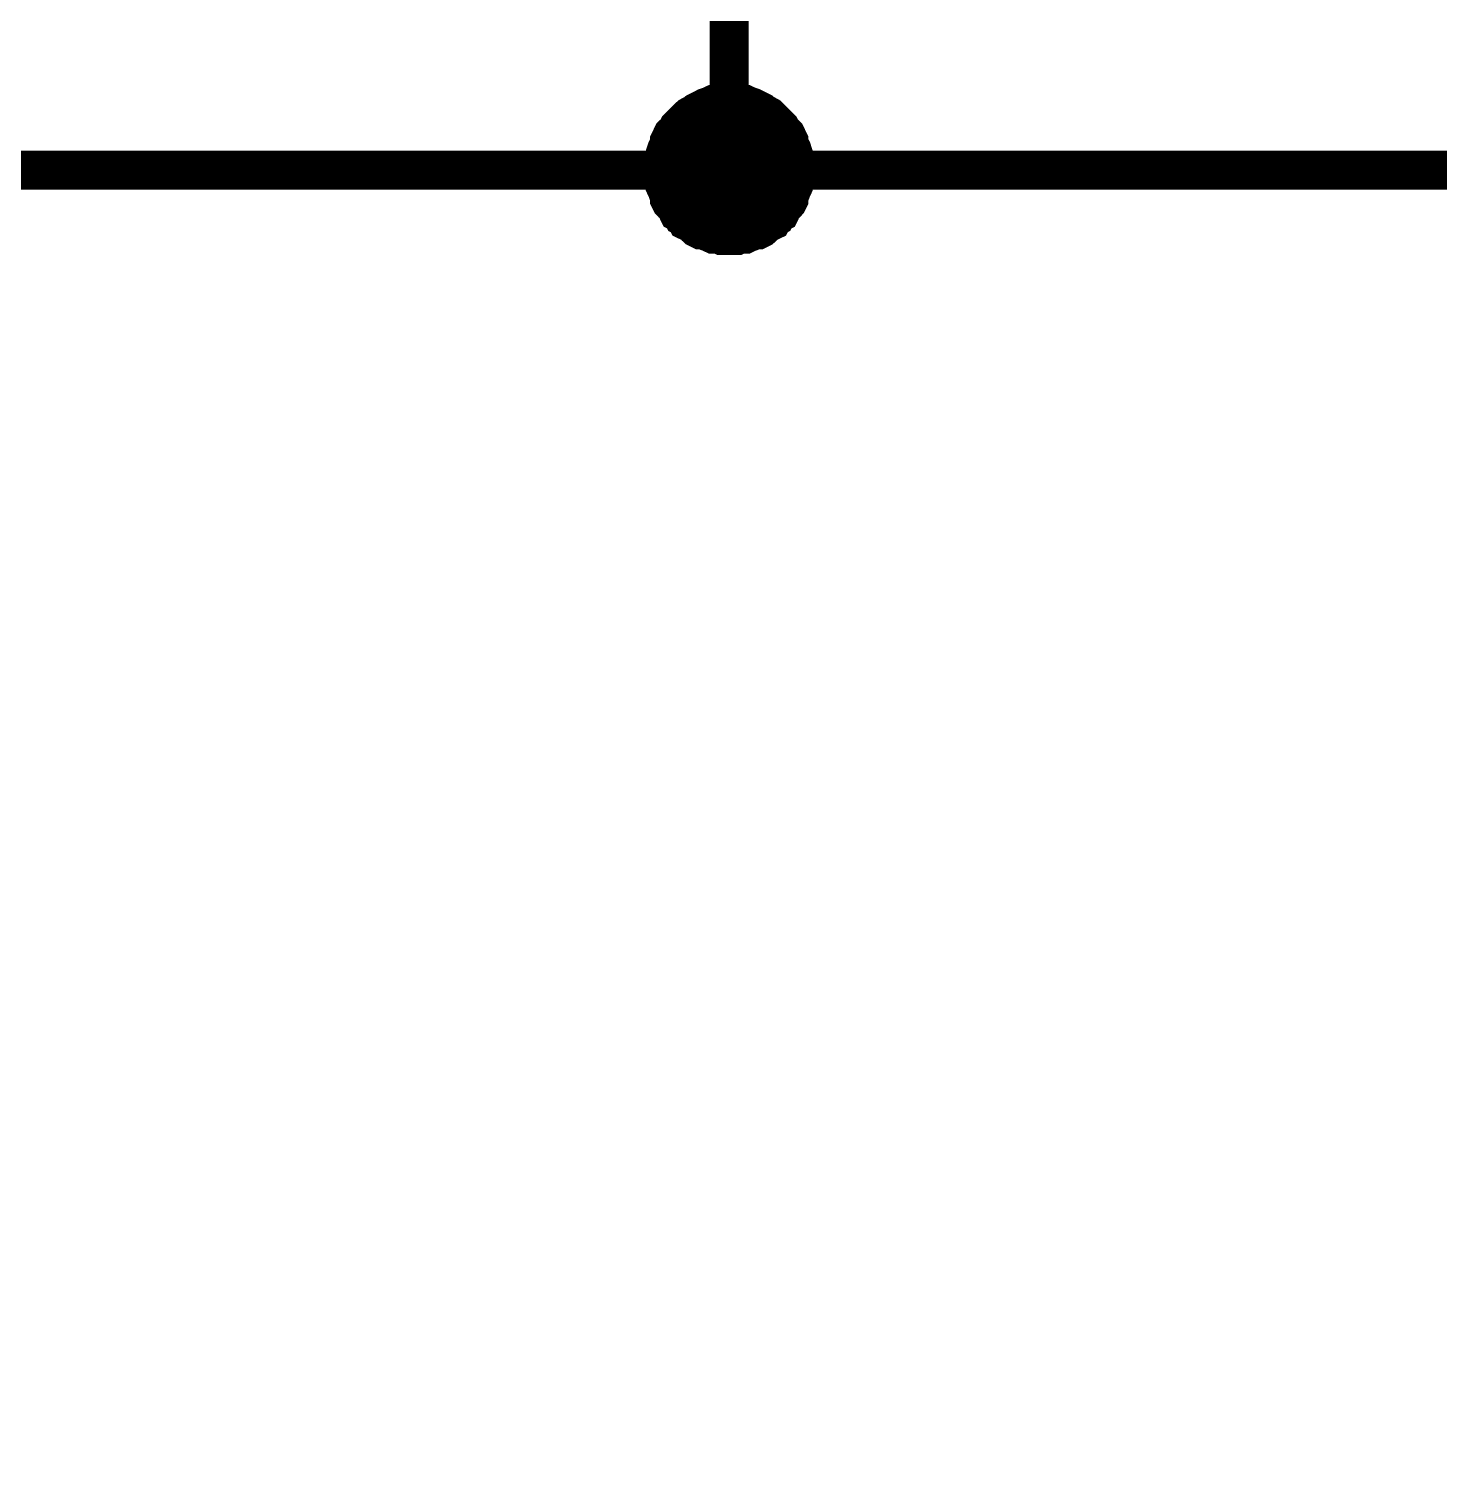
# Model space of a CAD drawing. Header units: millimetres. Extents: x 0 to 800, y 0 to 567.
# Drawn here: x 219.66 to 230.51, y 298.83 to 310.02 of the extents above; entities that cross this region are included whole.
import ezdxf

# ---------------------------------------------------------------- set-up
doc = ezdxf.new("R2010")
doc.units = ezdxf.units.MM
doc.layers.add('Sheet', color=255, linetype='Continuous')

msp = doc.modelspace()

# ---------------------------------------------------------------- linework, layer by layer
at = {"layer": 'Sheet'}
for points, const_width in [([(225.045, 313.392), (225.045, 308.935), (217.172, 308.935), (217.172, 308.857), (217.172, 258.056), (217.172, 241), (222.01, 241)], 0.3), ([(224.541, 308.935), (224.541, 308.957), (224.541, 308.991), (224.552, 309.013), (224.552, 309.036), (224.552, 309.058), (224.563, 309.092), (224.575, 309.114), (224.586, 309.137), (224.586, 309.159), (224.597, 309.181), (224.608, 309.204), (224.631, 309.226), (224.642, 309.237), (224.653, 309.26), (224.675, 309.282), (224.687, 309.293), (224.709, 309.316), (224.72, 309.327), (224.743, 309.349), (224.765, 309.361), (224.787, 309.372), (224.799, 309.383), (224.821, 309.394), (224.843, 309.405), (224.866, 309.417), (224.899, 309.428), (224.922, 309.439), (224.944, 309.439), (224.967, 309.439), (224.989, 309.45), (225.023, 309.45), (225.045, 309.45)], 0.3), ([(224.541, 308.935), (224.541, 308.957), (224.541, 308.991), (224.552, 309.013), (224.552, 309.036), (224.552, 309.058), (224.563, 309.092), (224.575, 309.114), (224.586, 309.137), (224.586, 309.159), (224.597, 309.181), (224.608, 309.204), (224.631, 309.226), (224.642, 309.237), (224.653, 309.26), (224.675, 309.282), (224.687, 309.293), (224.709, 309.316), (224.72, 309.327), (224.743, 309.349), (224.765, 309.361), (224.787, 309.372), (224.799, 309.383), (224.821, 309.394), (224.843, 309.405), (224.866, 309.417), (224.899, 309.428), (224.922, 309.439), (224.944, 309.439), (224.967, 309.439), (224.989, 309.45), (225.023, 309.45), (225.045, 309.45)], 0.3), ([(224.541, 308.935), (224.541, 308.957), (224.541, 308.991), (224.552, 309.013), (224.552, 309.036), (224.552, 309.058), (224.563, 309.092), (224.575, 309.114), (224.586, 309.137), (224.586, 309.159), (224.597, 309.181), (224.608, 309.204), (224.631, 309.226), (224.642, 309.237), (224.653, 309.26), (224.675, 309.282), (224.687, 309.293), (224.709, 309.316), (224.72, 309.327), (224.743, 309.349), (224.765, 309.361), (224.787, 309.372), (224.799, 309.383), (224.821, 309.394), (224.843, 309.405), (224.866, 309.417), (224.899, 309.428), (224.922, 309.439), (224.944, 309.439), (224.967, 309.439), (224.989, 309.45), (225.023, 309.45), (225.045, 309.45)], 0.3), ([(224.541, 308.935), (224.541, 308.957), (224.541, 308.991), (224.552, 309.013), (224.552, 309.036), (224.552, 309.058), (224.563, 309.092), (224.575, 309.114), (224.586, 309.137), (224.586, 309.159), (224.597, 309.181), (224.608, 309.204), (224.631, 309.226), (224.642, 309.237), (224.653, 309.26), (224.675, 309.282), (224.687, 309.293), (224.709, 309.316), (224.72, 309.327), (224.743, 309.349), (224.765, 309.361), (224.787, 309.372), (224.799, 309.383), (224.821, 309.394), (224.843, 309.405), (224.866, 309.417), (224.899, 309.428), (224.922, 309.439), (224.944, 309.439), (224.967, 309.439), (224.989, 309.45), (225.023, 309.45), (225.045, 309.45)], 0.3), ([(224.541, 308.935), (224.541, 308.957), (224.541, 308.991), (224.552, 309.013), (224.552, 309.036), (224.552, 309.058), (224.563, 309.092), (224.575, 309.114), (224.586, 309.137), (224.586, 309.159), (224.597, 309.181), (224.608, 309.204), (224.631, 309.226), (224.642, 309.237), (224.653, 309.26), (224.675, 309.282), (224.687, 309.293), (224.709, 309.316), (224.72, 309.327), (224.743, 309.349), (224.765, 309.361), (224.787, 309.372), (224.799, 309.383), (224.821, 309.394), (224.843, 309.405), (224.866, 309.417), (224.899, 309.428), (224.922, 309.439), (224.944, 309.439), (224.967, 309.439), (224.989, 309.45), (225.023, 309.45), (225.045, 309.45)], 0.0991), ([(224.541, 308.935), (224.541, 308.957), (224.541, 308.991), (224.552, 309.013), (224.552, 309.036), (224.552, 309.058), (224.563, 309.092), (224.575, 309.114), (224.586, 309.137), (224.586, 309.159), (224.597, 309.181), (224.608, 309.204), (224.631, 309.226), (224.642, 309.237), (224.653, 309.26), (224.675, 309.282), (224.687, 309.293), (224.709, 309.316), (224.72, 309.327), (224.743, 309.349), (224.765, 309.361), (224.787, 309.372), (224.799, 309.383), (224.821, 309.394), (224.843, 309.405), (224.866, 309.417), (224.899, 309.428), (224.922, 309.439), (224.944, 309.439), (224.967, 309.439), (224.989, 309.45), (225.023, 309.45), (225.045, 309.45)], 0.0991), ([(224.541, 308.935), (224.541, 308.957), (224.541, 308.991), (224.552, 309.013), (224.552, 309.036), (224.552, 309.058), (224.563, 309.092), (224.575, 309.114), (224.586, 309.137), (224.586, 309.159), (224.597, 309.181), (224.608, 309.204), (224.631, 309.226), (224.642, 309.237), (224.653, 309.26), (224.675, 309.282), (224.687, 309.293), (224.709, 309.316), (224.72, 309.327), (224.743, 309.349), (224.765, 309.361), (224.787, 309.372), (224.799, 309.383), (224.821, 309.394), (224.843, 309.405), (224.866, 309.417), (224.899, 309.428), (224.922, 309.439), (224.944, 309.439), (224.967, 309.439), (224.989, 309.45), (225.023, 309.45), (225.045, 309.45)], 0.0991), ([(224.541, 308.935), (224.541, 308.957), (224.541, 308.991), (224.552, 309.013), (224.552, 309.036), (224.552, 309.058), (224.563, 309.092), (224.575, 309.114), (224.586, 309.137), (224.586, 309.159), (224.597, 309.181), (224.608, 309.204), (224.631, 309.226), (224.642, 309.237), (224.653, 309.26), (224.675, 309.282), (224.687, 309.293), (224.709, 309.316), (224.72, 309.327), (224.743, 309.349), (224.765, 309.361), (224.787, 309.372), (224.799, 309.383), (224.821, 309.394), (224.843, 309.405), (224.866, 309.417), (224.899, 309.428), (224.922, 309.439), (224.944, 309.439), (224.967, 309.439), (224.989, 309.45), (225.023, 309.45), (225.045, 309.45)], 0.0991), ([(225.045, 309.45), (225.045, 309.45)], 0.3), ([(225.045, 309.45), (225.067, 309.45), (225.101, 309.45), (225.123, 309.439), (225.146, 309.439), (225.168, 309.439), (225.191, 309.428), (225.224, 309.417), (225.247, 309.405), (225.269, 309.394), (225.291, 309.383), (225.303, 309.372), (225.325, 309.361), (225.347, 309.349), (225.37, 309.327), (225.381, 309.316), (225.403, 309.293), (225.415, 309.282), (225.437, 309.26), (225.448, 309.237), (225.459, 309.226), (225.482, 309.204), (225.493, 309.181), (225.504, 309.159), (225.504, 309.137), (225.515, 309.114), (225.527, 309.092), (225.538, 309.058), (225.538, 309.036), (225.538, 309.013), (225.549, 308.991), (225.549, 308.957), (225.549, 308.935)], 0.3), ([(225.045, 309.45), (225.045, 309.45)], 0.3), ([(225.045, 309.45), (225.067, 309.45), (225.101, 309.45), (225.123, 309.439), (225.146, 309.439), (225.168, 309.439), (225.191, 309.428), (225.224, 309.417), (225.247, 309.405), (225.269, 309.394), (225.291, 309.383), (225.303, 309.372), (225.325, 309.361), (225.347, 309.349), (225.37, 309.327), (225.381, 309.316), (225.403, 309.293), (225.415, 309.282), (225.437, 309.26), (225.448, 309.237), (225.459, 309.226), (225.482, 309.204), (225.493, 309.181), (225.504, 309.159), (225.504, 309.137), (225.515, 309.114), (225.527, 309.092), (225.538, 309.058), (225.538, 309.036), (225.538, 309.013), (225.549, 308.991), (225.549, 308.957), (225.549, 308.935)], 0.3), ([(225.045, 309.45), (225.045, 309.45)], 0.3), ([(225.045, 309.45), (225.067, 309.45), (225.101, 309.45), (225.123, 309.439), (225.146, 309.439), (225.168, 309.439), (225.191, 309.428), (225.224, 309.417), (225.247, 309.405), (225.269, 309.394), (225.291, 309.383), (225.303, 309.372), (225.325, 309.361), (225.347, 309.349), (225.37, 309.327), (225.381, 309.316), (225.403, 309.293), (225.415, 309.282), (225.437, 309.26), (225.448, 309.237), (225.459, 309.226), (225.482, 309.204), (225.493, 309.181), (225.504, 309.159), (225.504, 309.137), (225.515, 309.114), (225.527, 309.092), (225.538, 309.058), (225.538, 309.036), (225.538, 309.013), (225.549, 308.991), (225.549, 308.957), (225.549, 308.935)], 0.3), ([(225.045, 309.45), (225.045, 309.45)], 0.3), ([(225.045, 309.45), (225.067, 309.45), (225.101, 309.45), (225.123, 309.439), (225.146, 309.439), (225.168, 309.439), (225.191, 309.428), (225.224, 309.417), (225.247, 309.405), (225.269, 309.394), (225.291, 309.383), (225.303, 309.372), (225.325, 309.361), (225.347, 309.349), (225.37, 309.327), (225.381, 309.316), (225.403, 309.293), (225.415, 309.282), (225.437, 309.26), (225.448, 309.237), (225.459, 309.226), (225.482, 309.204), (225.493, 309.181), (225.504, 309.159), (225.504, 309.137), (225.515, 309.114), (225.527, 309.092), (225.538, 309.058), (225.538, 309.036), (225.538, 309.013), (225.549, 308.991), (225.549, 308.957), (225.549, 308.935)], 0.3), ([(225.045, 309.45), (225.045, 309.45)], 0.0991), ([(225.045, 309.45), (225.067, 309.45), (225.101, 309.45), (225.123, 309.439), (225.146, 309.439), (225.168, 309.439), (225.191, 309.428), (225.224, 309.417), (225.247, 309.405), (225.269, 309.394), (225.291, 309.383), (225.303, 309.372), (225.325, 309.361), (225.347, 309.349), (225.37, 309.327), (225.381, 309.316), (225.403, 309.293), (225.415, 309.282), (225.437, 309.26), (225.448, 309.237), (225.459, 309.226), (225.482, 309.204), (225.493, 309.181), (225.504, 309.159), (225.504, 309.137), (225.515, 309.114), (225.527, 309.092), (225.538, 309.058), (225.538, 309.036), (225.538, 309.013), (225.549, 308.991), (225.549, 308.957), (225.549, 308.935)], 0.0991), ([(225.045, 309.45), (225.045, 309.45)], 0.0991), ([(225.045, 309.45), (225.067, 309.45), (225.101, 309.45), (225.123, 309.439), (225.146, 309.439), (225.168, 309.439), (225.191, 309.428), (225.224, 309.417), (225.247, 309.405), (225.269, 309.394), (225.291, 309.383), (225.303, 309.372), (225.325, 309.361), (225.347, 309.349), (225.37, 309.327), (225.381, 309.316), (225.403, 309.293), (225.415, 309.282), (225.437, 309.26), (225.448, 309.237), (225.459, 309.226), (225.482, 309.204), (225.493, 309.181), (225.504, 309.159), (225.504, 309.137), (225.515, 309.114), (225.527, 309.092), (225.538, 309.058), (225.538, 309.036), (225.538, 309.013), (225.549, 308.991), (225.549, 308.957), (225.549, 308.935)], 0.0991), ([(225.045, 309.45), (225.045, 309.45)], 0.0991), ([(225.045, 309.45), (225.067, 309.45), (225.101, 309.45), (225.123, 309.439), (225.146, 309.439), (225.168, 309.439), (225.191, 309.428), (225.224, 309.417), (225.247, 309.405), (225.269, 309.394), (225.291, 309.383), (225.303, 309.372), (225.325, 309.361), (225.347, 309.349), (225.37, 309.327), (225.381, 309.316), (225.403, 309.293), (225.415, 309.282), (225.437, 309.26), (225.448, 309.237), (225.459, 309.226), (225.482, 309.204), (225.493, 309.181), (225.504, 309.159), (225.504, 309.137), (225.515, 309.114), (225.527, 309.092), (225.538, 309.058), (225.538, 309.036), (225.538, 309.013), (225.549, 308.991), (225.549, 308.957), (225.549, 308.935)], 0.0991), ([(225.045, 309.45), (225.045, 309.45)], 0.0991), ([(225.045, 309.45), (225.067, 309.45), (225.101, 309.45), (225.123, 309.439), (225.146, 309.439), (225.168, 309.439), (225.191, 309.428), (225.224, 309.417), (225.247, 309.405), (225.269, 309.394), (225.291, 309.383), (225.303, 309.372), (225.325, 309.361), (225.347, 309.349), (225.37, 309.327), (225.381, 309.316), (225.403, 309.293), (225.415, 309.282), (225.437, 309.26), (225.448, 309.237), (225.459, 309.226), (225.482, 309.204), (225.493, 309.181), (225.504, 309.159), (225.504, 309.137), (225.515, 309.114), (225.527, 309.092), (225.538, 309.058), (225.538, 309.036), (225.538, 309.013), (225.549, 308.991), (225.549, 308.957), (225.549, 308.935)], 0.0991), ([(225.045, 308.431), (225.023, 308.431), (224.989, 308.431), (224.967, 308.442), (224.944, 308.442), (224.922, 308.442), (224.899, 308.453), (224.866, 308.465), (224.843, 308.476), (224.821, 308.476), (224.799, 308.487), (224.787, 308.498), (224.765, 308.521), (224.743, 308.532), (224.72, 308.543), (224.709, 308.565), (224.687, 308.577), (224.675, 308.599), (224.653, 308.61), (224.642, 308.633), (224.631, 308.655), (224.608, 308.677), (224.597, 308.689), (224.586, 308.711), (224.586, 308.733), (224.575, 308.756), (224.563, 308.789), (224.552, 308.812), (224.552, 308.834), (224.552, 308.857), (224.541, 308.879), (224.541, 308.913), (224.541, 308.935)], 0.3), ([(224.541, 308.935), (224.541, 308.935)], 0.3), ([(225.045, 308.431), (225.023, 308.431), (224.989, 308.431), (224.967, 308.442), (224.944, 308.442), (224.922, 308.442), (224.899, 308.453), (224.866, 308.465), (224.843, 308.476), (224.821, 308.476), (224.799, 308.487), (224.787, 308.498), (224.765, 308.521), (224.743, 308.532), (224.72, 308.543), (224.709, 308.565), (224.687, 308.577), (224.675, 308.599), (224.653, 308.61), (224.642, 308.633), (224.631, 308.655), (224.608, 308.677), (224.597, 308.689), (224.586, 308.711), (224.586, 308.733), (224.575, 308.756), (224.563, 308.789), (224.552, 308.812), (224.552, 308.834), (224.552, 308.857), (224.541, 308.879), (224.541, 308.913), (224.541, 308.935)], 0.3), ([(224.541, 308.935), (224.541, 308.935)], 0.3), ([(225.045, 308.431), (225.023, 308.431), (224.989, 308.431), (224.967, 308.442), (224.944, 308.442), (224.922, 308.442), (224.899, 308.453), (224.866, 308.465), (224.843, 308.476), (224.821, 308.476), (224.799, 308.487), (224.787, 308.498), (224.765, 308.521), (224.743, 308.532), (224.72, 308.543), (224.709, 308.565), (224.687, 308.577), (224.675, 308.599), (224.653, 308.61), (224.642, 308.633), (224.631, 308.655), (224.608, 308.677), (224.597, 308.689), (224.586, 308.711), (224.586, 308.733), (224.575, 308.756), (224.563, 308.789), (224.552, 308.812), (224.552, 308.834), (224.552, 308.857), (224.541, 308.879), (224.541, 308.913), (224.541, 308.935)], 0.3), ([(224.541, 308.935), (224.541, 308.935)], 0.3), ([(225.045, 308.431), (225.023, 308.431), (224.989, 308.431), (224.967, 308.442), (224.944, 308.442), (224.922, 308.442), (224.899, 308.453), (224.866, 308.465), (224.843, 308.476), (224.821, 308.476), (224.799, 308.487), (224.787, 308.498), (224.765, 308.521), (224.743, 308.532), (224.72, 308.543), (224.709, 308.565), (224.687, 308.577), (224.675, 308.599), (224.653, 308.61), (224.642, 308.633), (224.631, 308.655), (224.608, 308.677), (224.597, 308.689), (224.586, 308.711), (224.586, 308.733), (224.575, 308.756), (224.563, 308.789), (224.552, 308.812), (224.552, 308.834), (224.552, 308.857), (224.541, 308.879), (224.541, 308.913), (224.541, 308.935)], 0.3), ([(224.541, 308.935), (224.541, 308.935)], 0.3), ([(225.045, 308.935), (236.144, 308.935), (236.144, 308.857), (258.745, 308.857)], 0.3), ([(225.549, 308.935), (225.549, 308.913), (225.549, 308.879), (225.538, 308.857), (225.538, 308.834), (225.538, 308.812), (225.527, 308.789), (225.515, 308.756), (225.504, 308.733), (225.504, 308.711), (225.493, 308.689), (225.482, 308.677), (225.459, 308.655), (225.448, 308.633), (225.437, 308.61), (225.415, 308.599), (225.403, 308.577), (225.381, 308.565), (225.37, 308.543), (225.347, 308.532), (225.325, 308.521), (225.303, 308.498), (225.291, 308.487), (225.269, 308.476), (225.247, 308.476), (225.224, 308.465), (225.191, 308.453), (225.168, 308.442), (225.146, 308.442), (225.123, 308.442), (225.101, 308.431), (225.067, 308.431), (225.045, 308.431)], 0.3), ([(225.549, 308.935), (225.549, 308.913), (225.549, 308.879), (225.538, 308.857), (225.538, 308.834), (225.538, 308.812), (225.527, 308.789), (225.515, 308.756), (225.504, 308.733), (225.504, 308.711), (225.493, 308.689), (225.482, 308.677), (225.459, 308.655), (225.448, 308.633), (225.437, 308.61), (225.415, 308.599), (225.403, 308.577), (225.381, 308.565), (225.37, 308.543), (225.347, 308.532), (225.325, 308.521), (225.303, 308.498), (225.291, 308.487), (225.269, 308.476), (225.247, 308.476), (225.224, 308.465), (225.191, 308.453), (225.168, 308.442), (225.146, 308.442), (225.123, 308.442), (225.101, 308.431), (225.067, 308.431), (225.045, 308.431)], 0.3), ([(225.549, 308.935), (225.549, 308.913), (225.549, 308.879), (225.538, 308.857), (225.538, 308.834), (225.538, 308.812), (225.527, 308.789), (225.515, 308.756), (225.504, 308.733), (225.504, 308.711), (225.493, 308.689), (225.482, 308.677), (225.459, 308.655), (225.448, 308.633), (225.437, 308.61), (225.415, 308.599), (225.403, 308.577), (225.381, 308.565), (225.37, 308.543), (225.347, 308.532), (225.325, 308.521), (225.303, 308.498), (225.291, 308.487), (225.269, 308.476), (225.247, 308.476), (225.224, 308.465), (225.191, 308.453), (225.168, 308.442), (225.146, 308.442), (225.123, 308.442), (225.101, 308.431), (225.067, 308.431), (225.045, 308.431)], 0.3), ([(225.549, 308.935), (225.549, 308.913), (225.549, 308.879), (225.538, 308.857), (225.538, 308.834), (225.538, 308.812), (225.527, 308.789), (225.515, 308.756), (225.504, 308.733), (225.504, 308.711), (225.493, 308.689), (225.482, 308.677), (225.459, 308.655), (225.448, 308.633), (225.437, 308.61), (225.415, 308.599), (225.403, 308.577), (225.381, 308.565), (225.37, 308.543), (225.347, 308.532), (225.325, 308.521), (225.303, 308.498), (225.291, 308.487), (225.269, 308.476), (225.247, 308.476), (225.224, 308.465), (225.191, 308.453), (225.168, 308.442), (225.146, 308.442), (225.123, 308.442), (225.101, 308.431), (225.067, 308.431), (225.045, 308.431)], 0.3), ([(225.549, 308.935), (225.549, 308.935), (225.549, 308.935), (225.549, 308.935), (225.549, 308.935), (225.549, 308.935), (225.549, 308.935), (225.549, 308.935), (225.549, 308.935), (225.549, 308.935), (225.549, 308.935), (225.549, 308.935), (225.549, 308.935), (225.549, 308.935), (225.549, 308.935), (225.549, 308.935), (225.549, 308.935), (225.549, 308.935), (225.549, 308.935), (225.549, 308.935), (225.549, 308.935), (225.549, 308.935), (225.549, 308.935), (225.549, 308.935), (225.549, 308.935), (225.549, 308.935), (225.549, 308.935), (225.549, 308.935), (225.549, 308.935), (225.549, 308.935), (225.549, 308.935), (225.549, 308.935), (225.549, 308.935)], 0.3), ([(225.549, 308.935), (225.549, 308.935)], 0.3), ([(225.549, 308.935), (225.549, 308.935), (225.549, 308.935), (225.549, 308.935), (225.549, 308.935), (225.549, 308.935), (225.549, 308.935), (225.549, 308.935), (225.549, 308.935), (225.549, 308.935), (225.549, 308.935), (225.549, 308.935), (225.549, 308.935), (225.549, 308.935), (225.549, 308.935), (225.549, 308.935), (225.549, 308.935), (225.549, 308.935), (225.549, 308.935), (225.549, 308.935), (225.549, 308.935), (225.549, 308.935), (225.549, 308.935), (225.549, 308.935), (225.549, 308.935), (225.549, 308.935), (225.549, 308.935), (225.549, 308.935), (225.549, 308.935), (225.549, 308.935), (225.549, 308.935), (225.549, 308.935), (225.549, 308.935)], 0.3), ([(225.549, 308.935), (225.549, 308.935)], 0.3), ([(225.549, 308.935), (225.549, 308.935), (225.549, 308.935), (225.549, 308.935), (225.549, 308.935), (225.549, 308.935), (225.549, 308.935), (225.549, 308.935), (225.549, 308.935), (225.549, 308.935), (225.549, 308.935), (225.549, 308.935), (225.549, 308.935), (225.549, 308.935), (225.549, 308.935), (225.549, 308.935), (225.549, 308.935), (225.549, 308.935), (225.549, 308.935), (225.549, 308.935), (225.549, 308.935), (225.549, 308.935), (225.549, 308.935), (225.549, 308.935), (225.549, 308.935), (225.549, 308.935), (225.549, 308.935), (225.549, 308.935), (225.549, 308.935), (225.549, 308.935), (225.549, 308.935), (225.549, 308.935), (225.549, 308.935)], 0.3), ([(225.549, 308.935), (225.549, 308.935)], 0.3), ([(225.549, 308.935), (225.549, 308.935), (225.549, 308.935), (225.549, 308.935), (225.549, 308.935), (225.549, 308.935), (225.549, 308.935), (225.549, 308.935), (225.549, 308.935), (225.549, 308.935), (225.549, 308.935), (225.549, 308.935), (225.549, 308.935), (225.549, 308.935), (225.549, 308.935), (225.549, 308.935), (225.549, 308.935), (225.549, 308.935), (225.549, 308.935), (225.549, 308.935), (225.549, 308.935), (225.549, 308.935), (225.549, 308.935), (225.549, 308.935), (225.549, 308.935), (225.549, 308.935), (225.549, 308.935), (225.549, 308.935), (225.549, 308.935), (225.549, 308.935), (225.549, 308.935), (225.549, 308.935), (225.549, 308.935)], 0.3), ([(225.549, 308.935), (225.549, 308.935)], 0.3), ([(225.045, 308.431), (225.023, 308.431), (224.989, 308.431), (224.967, 308.442), (224.944, 308.442), (224.922, 308.442), (224.899, 308.453), (224.866, 308.465), (224.843, 308.476), (224.821, 308.476), (224.799, 308.487), (224.787, 308.498), (224.765, 308.521), (224.743, 308.532), (224.72, 308.543), (224.709, 308.565), (224.687, 308.577), (224.675, 308.599), (224.653, 308.61), (224.642, 308.633), (224.631, 308.655), (224.608, 308.677), (224.597, 308.689), (224.586, 308.711), (224.586, 308.733), (224.575, 308.756), (224.563, 308.789), (224.552, 308.812), (224.552, 308.834), (224.552, 308.857), (224.541, 308.879), (224.541, 308.913), (224.541, 308.935)], 0.0991), ([(224.541, 308.935), (224.541, 308.935)], 0.0991), ([(225.045, 308.431), (225.023, 308.431), (224.989, 308.431), (224.967, 308.442), (224.944, 308.442), (224.922, 308.442), (224.899, 308.453), (224.866, 308.465), (224.843, 308.476), (224.821, 308.476), (224.799, 308.487), (224.787, 308.498), (224.765, 308.521), (224.743, 308.532), (224.72, 308.543), (224.709, 308.565), (224.687, 308.577), (224.675, 308.599), (224.653, 308.61), (224.642, 308.633), (224.631, 308.655), (224.608, 308.677), (224.597, 308.689), (224.586, 308.711), (224.586, 308.733), (224.575, 308.756), (224.563, 308.789), (224.552, 308.812), (224.552, 308.834), (224.552, 308.857), (224.541, 308.879), (224.541, 308.913), (224.541, 308.935)], 0.0991), ([(224.541, 308.935), (224.541, 308.935)], 0.0991), ([(225.045, 308.431), (225.023, 308.431), (224.989, 308.431), (224.967, 308.442), (224.944, 308.442), (224.922, 308.442), (224.899, 308.453), (224.866, 308.465), (224.843, 308.476), (224.821, 308.476), (224.799, 308.487), (224.787, 308.498), (224.765, 308.521), (224.743, 308.532), (224.72, 308.543), (224.709, 308.565), (224.687, 308.577), (224.675, 308.599), (224.653, 308.61), (224.642, 308.633), (224.631, 308.655), (224.608, 308.677), (224.597, 308.689), (224.586, 308.711), (224.586, 308.733), (224.575, 308.756), (224.563, 308.789), (224.552, 308.812), (224.552, 308.834), (224.552, 308.857), (224.541, 308.879), (224.541, 308.913), (224.541, 308.935)], 0.0991), ([(224.541, 308.935), (224.541, 308.935)], 0.0991), ([(225.045, 308.431), (225.023, 308.431), (224.989, 308.431), (224.967, 308.442), (224.944, 308.442), (224.922, 308.442), (224.899, 308.453), (224.866, 308.465), (224.843, 308.476), (224.821, 308.476), (224.799, 308.487), (224.787, 308.498), (224.765, 308.521), (224.743, 308.532), (224.72, 308.543), (224.709, 308.565), (224.687, 308.577), (224.675, 308.599), (224.653, 308.61), (224.642, 308.633), (224.631, 308.655), (224.608, 308.677), (224.597, 308.689), (224.586, 308.711), (224.586, 308.733), (224.575, 308.756), (224.563, 308.789), (224.552, 308.812), (224.552, 308.834), (224.552, 308.857), (224.541, 308.879), (224.541, 308.913), (224.541, 308.935)], 0.0991), ([(224.541, 308.935), (224.541, 308.935)], 0.0991), ([(225.549, 308.935), (225.549, 308.913), (225.549, 308.879), (225.538, 308.857), (225.538, 308.834), (225.538, 308.812), (225.527, 308.789), (225.515, 308.756), (225.504, 308.733), (225.504, 308.711), (225.493, 308.689), (225.482, 308.677), (225.459, 308.655), (225.448, 308.633), (225.437, 308.61), (225.415, 308.599), (225.403, 308.577), (225.381, 308.565), (225.37, 308.543), (225.347, 308.532), (225.325, 308.521), (225.303, 308.498), (225.291, 308.487), (225.269, 308.476), (225.247, 308.476), (225.224, 308.465), (225.191, 308.453), (225.168, 308.442), (225.146, 308.442), (225.123, 308.442), (225.101, 308.431), (225.067, 308.431), (225.045, 308.431)], 0.0991), ([(225.549, 308.935), (225.549, 308.913), (225.549, 308.879), (225.538, 308.857), (225.538, 308.834), (225.538, 308.812), (225.527, 308.789), (225.515, 308.756), (225.504, 308.733), (225.504, 308.711), (225.493, 308.689), (225.482, 308.677), (225.459, 308.655), (225.448, 308.633), (225.437, 308.61), (225.415, 308.599), (225.403, 308.577), (225.381, 308.565), (225.37, 308.543), (225.347, 308.532), (225.325, 308.521), (225.303, 308.498), (225.291, 308.487), (225.269, 308.476), (225.247, 308.476), (225.224, 308.465), (225.191, 308.453), (225.168, 308.442), (225.146, 308.442), (225.123, 308.442), (225.101, 308.431), (225.067, 308.431), (225.045, 308.431)], 0.0991), ([(225.549, 308.935), (225.549, 308.913), (225.549, 308.879), (225.538, 308.857), (225.538, 308.834), (225.538, 308.812), (225.527, 308.789), (225.515, 308.756), (225.504, 308.733), (225.504, 308.711), (225.493, 308.689), (225.482, 308.677), (225.459, 308.655), (225.448, 308.633), (225.437, 308.61), (225.415, 308.599), (225.403, 308.577), (225.381, 308.565), (225.37, 308.543), (225.347, 308.532), (225.325, 308.521), (225.303, 308.498), (225.291, 308.487), (225.269, 308.476), (225.247, 308.476), (225.224, 308.465), (225.191, 308.453), (225.168, 308.442), (225.146, 308.442), (225.123, 308.442), (225.101, 308.431), (225.067, 308.431), (225.045, 308.431)], 0.0991), ([(225.549, 308.935), (225.549, 308.913), (225.549, 308.879), (225.538, 308.857), (225.538, 308.834), (225.538, 308.812), (225.527, 308.789), (225.515, 308.756), (225.504, 308.733), (225.504, 308.711), (225.493, 308.689), (225.482, 308.677), (225.459, 308.655), (225.448, 308.633), (225.437, 308.61), (225.415, 308.599), (225.403, 308.577), (225.381, 308.565), (225.37, 308.543), (225.347, 308.532), (225.325, 308.521), (225.303, 308.498), (225.291, 308.487), (225.269, 308.476), (225.247, 308.476), (225.224, 308.465), (225.191, 308.453), (225.168, 308.442), (225.146, 308.442), (225.123, 308.442), (225.101, 308.431), (225.067, 308.431), (225.045, 308.431)], 0.0991), ([(225.549, 308.935), (225.549, 308.935), (225.549, 308.935), (225.549, 308.935), (225.549, 308.935), (225.549, 308.935), (225.549, 308.935), (225.549, 308.935), (225.549, 308.935), (225.549, 308.935), (225.549, 308.935), (225.549, 308.935), (225.549, 308.935), (225.549, 308.935), (225.549, 308.935), (225.549, 308.935), (225.549, 308.935), (225.549, 308.935), (225.549, 308.935), (225.549, 308.935), (225.549, 308.935), (225.549, 308.935), (225.549, 308.935), (225.549, 308.935), (225.549, 308.935), (225.549, 308.935), (225.549, 308.935), (225.549, 308.935), (225.549, 308.935), (225.549, 308.935), (225.549, 308.935), (225.549, 308.935), (225.549, 308.935)], 0.0991), ([(225.549, 308.935), (225.549, 308.935)], 0.0991), ([(225.549, 308.935), (225.549, 308.935), (225.549, 308.935), (225.549, 308.935), (225.549, 308.935), (225.549, 308.935), (225.549, 308.935), (225.549, 308.935), (225.549, 308.935), (225.549, 308.935), (225.549, 308.935), (225.549, 308.935), (225.549, 308.935), (225.549, 308.935), (225.549, 308.935), (225.549, 308.935), (225.549, 308.935), (225.549, 308.935), (225.549, 308.935), (225.549, 308.935), (225.549, 308.935), (225.549, 308.935), (225.549, 308.935), (225.549, 308.935), (225.549, 308.935), (225.549, 308.935), (225.549, 308.935), (225.549, 308.935), (225.549, 308.935), (225.549, 308.935), (225.549, 308.935), (225.549, 308.935), (225.549, 308.935)], 0.0991), ([(225.549, 308.935), (225.549, 308.935)], 0.0991), ([(225.549, 308.935), (225.549, 308.935), (225.549, 308.935), (225.549, 308.935), (225.549, 308.935), (225.549, 308.935), (225.549, 308.935), (225.549, 308.935), (225.549, 308.935), (225.549, 308.935), (225.549, 308.935), (225.549, 308.935), (225.549, 308.935), (225.549, 308.935), (225.549, 308.935), (225.549, 308.935), (225.549, 308.935), (225.549, 308.935), (225.549, 308.935), (225.549, 308.935), (225.549, 308.935), (225.549, 308.935), (225.549, 308.935), (225.549, 308.935), (225.549, 308.935), (225.549, 308.935), (225.549, 308.935), (225.549, 308.935), (225.549, 308.935), (225.549, 308.935), (225.549, 308.935), (225.549, 308.935), (225.549, 308.935)], 0.0991), ([(225.549, 308.935), (225.549, 308.935)], 0.0991), ([(225.549, 308.935), (225.549, 308.935), (225.549, 308.935), (225.549, 308.935), (225.549, 308.935), (225.549, 308.935), (225.549, 308.935), (225.549, 308.935), (225.549, 308.935), (225.549, 308.935), (225.549, 308.935), (225.549, 308.935), (225.549, 308.935), (225.549, 308.935), (225.549, 308.935), (225.549, 308.935), (225.549, 308.935), (225.549, 308.935), (225.549, 308.935), (225.549, 308.935), (225.549, 308.935), (225.549, 308.935), (225.549, 308.935), (225.549, 308.935), (225.549, 308.935), (225.549, 308.935), (225.549, 308.935), (225.549, 308.935), (225.549, 308.935), (225.549, 308.935), (225.549, 308.935), (225.549, 308.935), (225.549, 308.935)], 0.0991), ([(225.549, 308.935), (225.549, 308.935)], 0.0991)]:
    msp.add_lwpolyline(points, dxfattribs=dict(at, const_width=const_width))
at = {"layer": 'Sheet', "const_width": 0.508}
msp.add_lwpolyline([(224.787, 308.945, 1), (225.295, 308.945, 1)], format="xyb", close=True, dxfattribs=at)

doc.saveas('drawing.dxf')
